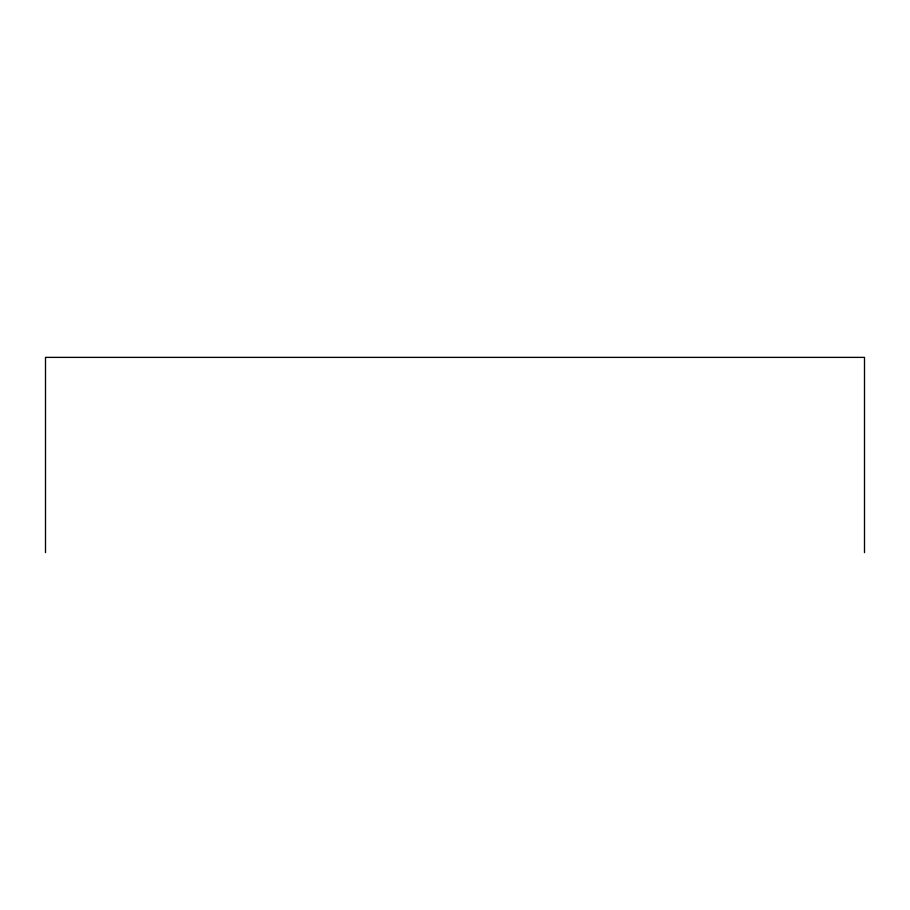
<?xml version="1.0" encoding="UTF-8"?>
<svg xmlns="http://www.w3.org/2000/svg" width="910" height="910" viewBox="0 0 910 910"><rect width="100%" height="100%" fill="white"/><g stroke="black" fill="none" stroke-linecap="round" stroke-linejoin="round"><path stroke-width="1.36" d="M864.5 552.62L864.5 357.38L45.5 357.38L45.5 552.62"/></g></svg>
